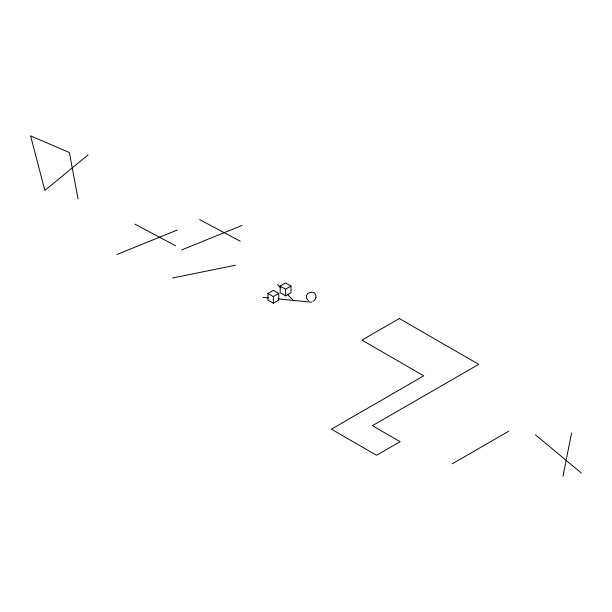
<?xml version="1.0" encoding="UTF-8"?>
<svg xmlns="http://www.w3.org/2000/svg" width="612" height="612" viewBox="0 0 612 612"><rect width="100%" height="100%" fill="white"/><g stroke="black" fill="none" stroke-linecap="round" stroke-linejoin="round"><path stroke-width="0.92" d="M315.991 297.524C316.526 287.403 300.875 293.622 308.41 300.637M312.931 301.311L314.95 299.872L315.983 297.577M562.994 476.136L571.57 433.044M88.082 154.943L44.852 190.416L30.6 135.864L69.378 152.564L78.045 198.831M280.166 286.095L285.582 282.966L290.991 286.095L290.991 292.72L285.582 295.848L280.166 292.72L280.166 286.095L285.582 289.216L290.991 286.095M267.918 293.462L273.327 290.333L278.743 293.462L278.743 300.094L273.327 303.215L267.918 300.094L267.918 293.462L273.327 296.583L278.743 293.462M452.329 463.781L508.763 431.2M117.053 254.439L177.327 230.005M181.772 249.887L242.046 225.453M172.706 277.978L235.406 265.226M262.877 297.417L268.53 297.968M277.94 298.893L311.829 302.206M199.642 219.593L240.279 241.227M134.923 224.137L175.56 245.772M535.446 434.826L581.4 473.061M277.504 284.618L280.824 287.908M287.464 294.487L293.446 300.408M285.582 289.216L285.582 295.848M273.327 296.583L273.327 303.215M399.345 318.515L361.922 340.119L423.764 375.829L331.352 429.18L376.556 455.274L400.118 441.673L372.425 425.692L478.706 364.331L399.345 318.515"/></g></svg>
